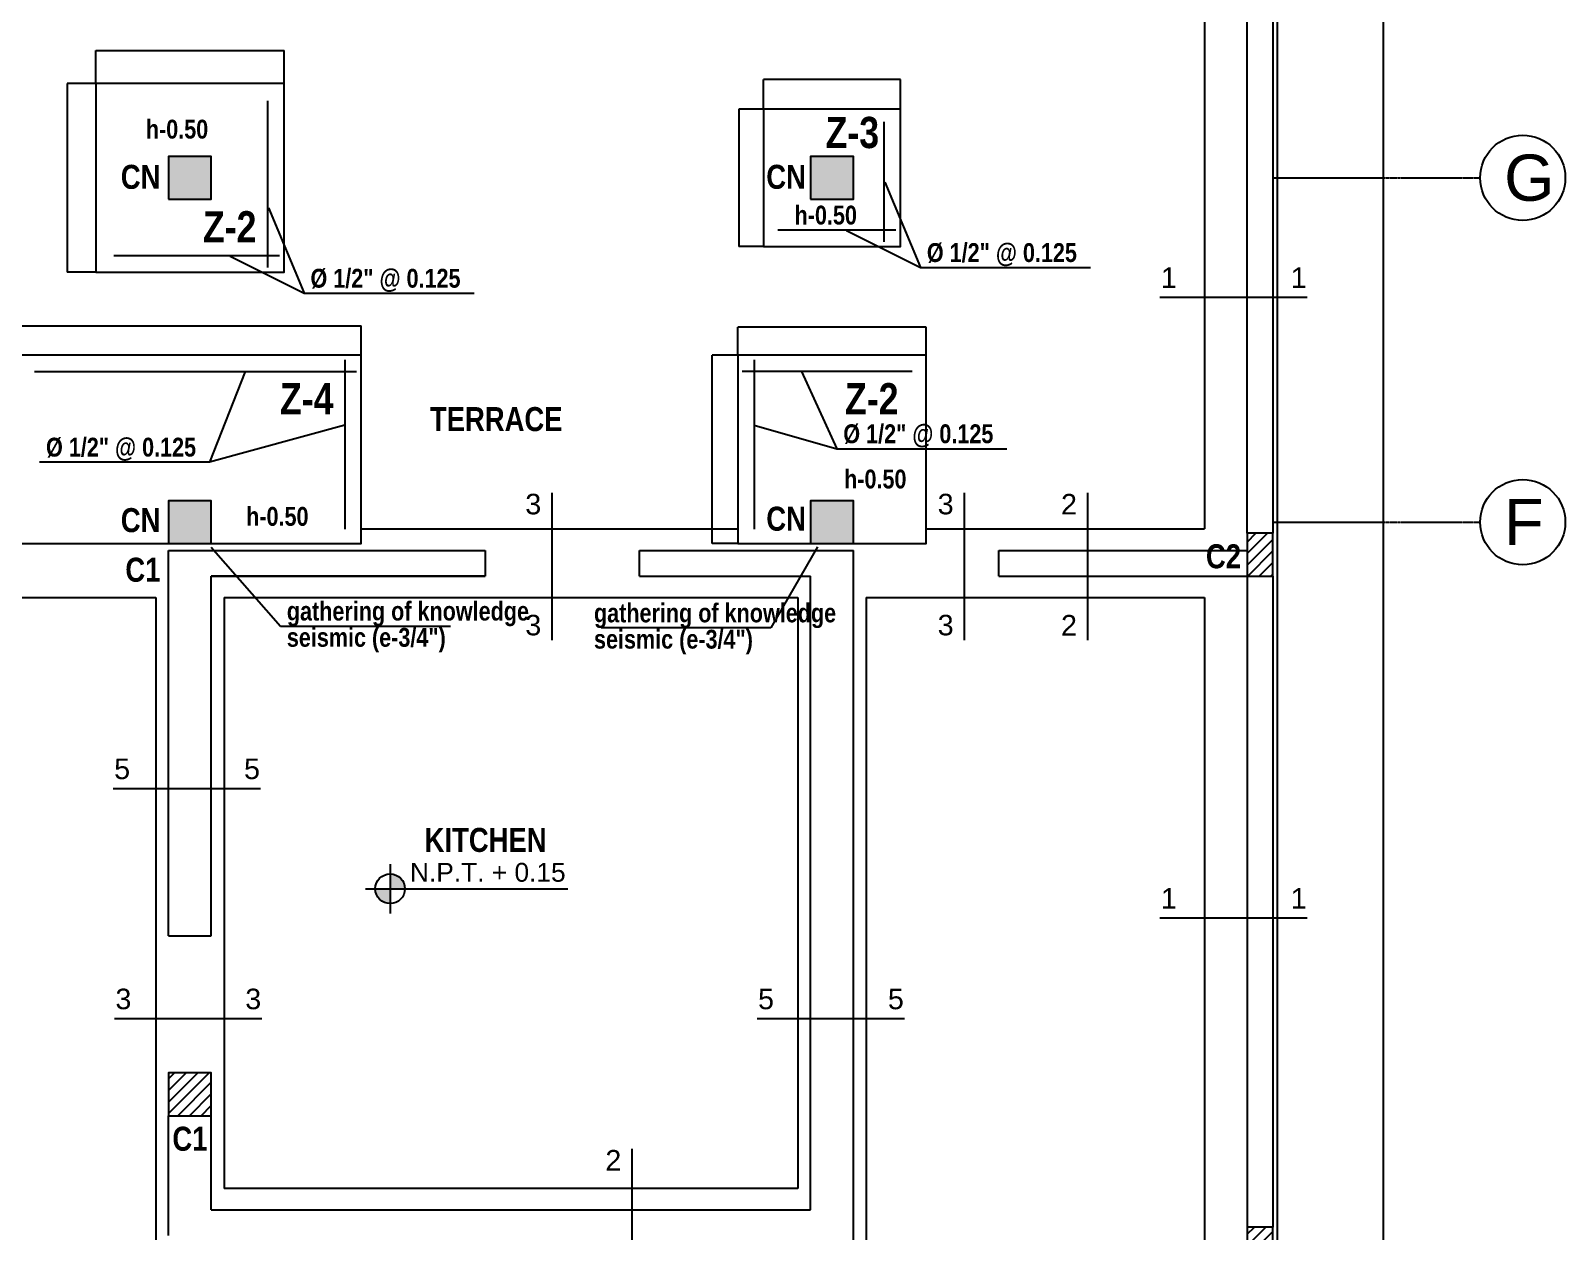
# Model space of a CAD drawing. Header units: millimetres. Extents: x -249630 to 95394, y -188036 to 109963.
# Drawn here: x 9735 to 18698, y -76852 to -69843 of the extents above; entities that cross this region are included whole.
import ezdxf

# ---------------------------------------------------------------- set-up
doc = ezdxf.new("R2010")
doc.units = ezdxf.units.MM
doc.header["$PDMODE"] = 2
doc.linetypes.add('ACAD_ISO04W100', pattern=[30, 24, -3, 0, -3])
doc.linetypes.add('DASHED2', pattern=[9.525, 6.35, -3.175])
for name, color, linetype in [('03', 3, 'Continuous'), ('04', 4, 'Continuous'), ('05', 5, 'Continuous'), ('EJES', 161, 'Continuous'), ('Layer1', 2, 'Continuous'), ('Layer4', 6, 'Continuous'), ('Layer8', 8, 'Continuous'), ('SOMBRA', 252, 'Continuous'), ('SUBTITULOS', 90, 'Continuous'), ('TEXTOS', 11, 'Continuous'), ('VEREDA', 1, 'Continuous')]:
    doc.layers.add(name, color=color, linetype=linetype)
doc.styles.add('aaaaa', font='arial.ttf', dxfattribs={"height": 0.15})
doc.styles.add('ARIAL', font='arial.ttf', dxfattribs={"height": 0.14})
doc.styles.add('COTAS', font='arial.ttf', dxfattribs={"width": 1.1})
doc.styles.add('DESCRIPCION(E)', font='swisscbi.ttf', dxfattribs={"width": 1.1, "oblique": 15, "height": 0.15})
doc.styles.add('NIVEL', font='arial.ttf', dxfattribs={"width": 1.1, "height": 0.15})
doc.styles.add('SUBTITULOS(E)', font='swisscbi.ttf', dxfattribs={"oblique": 15, "height": 0.2})
doc.dimstyles.new('COTA1-50', dxfattribs={"dimscale": 0.5, "dimtxt": 0.22, "dimasz": 0.12, "dimexe": 0.08, "dimexo": 0.05, "dimgap": 0.076, "dimtad": 2, "dimzin": 4, "dimdsep": 46, "dimtxsty": 'COTAS', "dimblk": 'ARCHTICK', "dimcen": -0.1, "dimclrd": 141, "dimclre": 141, "dimclrt": 11, "dimadec": 0, "dimazin": 0, "dimtfac": 1, "dimtix": 1, "dimtmove": 1, "dimatfit": 3, "dimfxl": 1, "dimtolj": 1, "dimtzin": 0, "dimarcsym": 0})
pattern_1 = [(45, (-98613.554, -287423.35), (-33.67596, 33.67596), [])]

# ---------------------------------------------------------------- blocks, each defined once
blk = doc.blocks.new('_ArchTick')
at = {"color": 0, "linetype": 'ByBlock', "const_width": 0.15}
blk.add_lwpolyline([(-0.5, -0.5), (0.5, 0.5)], dxfattribs=at)
blk = doc.blocks.new('*D539')
at = {"layer": '04', "color": 141, "lineweight": -2, "transparency": 16777216}
for p, q in [((10114.9, -70151.6), (10114.9, -69958.9)), ((10114.9, -69958.9), (11214.9, -69958.9)), ((11214.9, -70151.6), (11214.9, -69958.9))]:
    blk.add_line(p, q, dxfattribs=at)
at = {"layer": 'Defpoints', "color": 0, "transparency": 16777216}
for p in [(11214.9, -69958.9), (10114.9, -70151.6), (11214.9, -70151.6)]:
    blk.add_point(p, dxfattribs=at)
at = {"layer": '04', "color": 141, "lineweight": -2, "transparency": 16777216, "xscale": 0.06, "yscale": 0.06, "zscale": 0.06, "rotation": 180}
blk.add_blockref('_ArchTick', (10114.9, -69958.9), dxfattribs=at)
at = {"layer": '04', "color": 141, "lineweight": -2, "transparency": 16777216, "xscale": 0.06, "yscale": 0.06, "zscale": 0.06}
blk.add_blockref('_ArchTick', (11214.9, -69958.9), dxfattribs=at)
at = {"layer": '04', "color": 11, "transparency": 16777216, "insert": (10664.9, -69958.8), "char_height": 0.11, "attachment_point": 5, "style": 'COTAS'}
blk.add_mtext('\\A1;1100.00', dxfattribs=at)
blk = doc.blocks.new('*D540')
at = {"layer": '04', "color": 141, "lineweight": -2, "transparency": 16777216}
for p, q in [((10114.8, -70151.6), (9947.4, -70151.6)), ((9947.4, -70151.6), (9947.4, -71251.6)), ((10114.8, -71251.6), (9947.4, -71251.6))]:
    blk.add_line(p, q, dxfattribs=at)
at = {"layer": 'Defpoints', "color": 0, "transparency": 16777216}
for p in [(10114.9, -70151.6), (9947.4, -71251.6), (10114.9, -71251.6)]:
    blk.add_point(p, dxfattribs=at)
at = {"layer": '04', "color": 141, "lineweight": -2, "transparency": 16777216, "xscale": 0.06, "yscale": 0.06, "zscale": 0.06}
for p, rotation in [((9947.4, -70151.6), 90), ((9947.4, -71251.6), 270)]:
    blk.add_blockref('_ArchTick', p, dxfattribs=dict(at, rotation=rotation))
at = {"layer": '04', "color": 11, "transparency": 16777216, "insert": (9947.3, -70701.6), "char_height": 0.11, "attachment_point": 5, "rotation": 90, "style": 'COTAS'}
blk.add_mtext('\\A1;1100.00', dxfattribs=at)
blk = doc.blocks.new('*D541')
at = {"layer": '04', "color": 141, "lineweight": -2, "transparency": 16777216}
for p, q in [((9664.9, -71736.6), (9664.9, -71566.1)), ((9664.9, -71566.2), (11664.9, -71566.2)), ((11664.9, -71736.6), (11664.9, -71566.1))]:
    blk.add_line(p, q, dxfattribs=at)
at = {"layer": 'Defpoints', "color": 0, "transparency": 16777216}
for p in [(11664.9, -71566.2), (9664.9, -71736.6), (11664.9, -71736.6)]:
    blk.add_point(p, dxfattribs=at)
at = {"layer": '04', "color": 141, "lineweight": -2, "transparency": 16777216, "xscale": 0.06, "yscale": 0.06, "zscale": 0.06, "rotation": 180}
blk.add_blockref('_ArchTick', (9664.9, -71566.2), dxfattribs=at)
at = {"layer": '04', "color": 141, "lineweight": -2, "transparency": 16777216, "xscale": 0.06, "yscale": 0.06, "zscale": 0.06}
blk.add_blockref('_ArchTick', (11664.9, -71566.2), dxfattribs=at)
at = {"layer": '04', "color": 11, "transparency": 16777216, "insert": (10664.9, -71566.1), "char_height": 0.11, "attachment_point": 5, "style": 'COTAS'}
blk.add_mtext('\\A1;2000.00', dxfattribs=at)
blk = doc.blocks.new('*D543')
at = {"layer": '04', "color": 141, "lineweight": -2, "transparency": 16777216}
for p, q in [((14014.9, -70301.6), (14014.9, -70127.1)), ((14814.9, -70127.1), (14014.9, -70127.1)), ((14814.9, -70301.6), (14814.9, -70127.1))]:
    blk.add_line(p, q, dxfattribs=at)
at = {"layer": 'Defpoints', "color": 0, "transparency": 16777216}
for p in [(14014.9, -70127.1), (14014.9, -70301.6), (14814.9, -70301.6)]:
    blk.add_point(p, dxfattribs=at)
at = {"layer": '04', "color": 141, "lineweight": -2, "transparency": 16777216, "xscale": 0.06, "yscale": 0.06, "zscale": 0.06, "rotation": 180}
blk.add_blockref('_ArchTick', (14014.9, -70127.1), dxfattribs=at)
at = {"layer": '04', "color": 141, "lineweight": -2, "transparency": 16777216, "xscale": 0.06, "yscale": 0.06, "zscale": 0.06}
blk.add_blockref('_ArchTick', (14814.9, -70127.1), dxfattribs=at)
at = {"layer": '04', "color": 11, "transparency": 16777216, "insert": (14414.9, -70127.1), "char_height": 0.11, "attachment_point": 5, "style": 'COTAS'}
blk.add_mtext('\\A1;800.00', dxfattribs=at)
blk = doc.blocks.new('*D544')
at = {"layer": '04', "color": 141, "lineweight": -2, "transparency": 16777216}
for p, q in [((14014.8, -70301.6), (13870.4, -70301.6)), ((13870.4, -70301.6), (13870.4, -71101.6)), ((14014.8, -71101.6), (13870.4, -71101.6))]:
    blk.add_line(p, q, dxfattribs=at)
at = {"layer": 'Defpoints', "color": 0, "transparency": 16777216}
for p in [(14014.9, -70301.6), (13870.4, -71101.6), (14014.9, -71101.6)]:
    blk.add_point(p, dxfattribs=at)
at = {"layer": '04', "color": 141, "lineweight": -2, "transparency": 16777216, "xscale": 0.06, "yscale": 0.06, "zscale": 0.06}
for p, rotation in [((13870.4, -70301.6), 90), ((13870.4, -71101.6), 270)]:
    blk.add_blockref('_ArchTick', p, dxfattribs=dict(at, rotation=rotation))
at = {"layer": '04', "color": 11, "transparency": 16777216, "insert": (13870.3, -70701.6), "char_height": 0.11, "attachment_point": 5, "rotation": 90, "style": 'COTAS'}
blk.add_mtext('\\A1;800.00', dxfattribs=at)
blk = doc.blocks.new('*D545')
at = {"layer": '04', "color": 141, "lineweight": -2, "transparency": 16777216}
for p, q in [((13864.9, -71736.6), (13864.9, -71573.1)), ((14964.9, -71573.2), (13864.9, -71573.2)), ((14964.9, -71736.6), (14964.9, -71573.1))]:
    blk.add_line(p, q, dxfattribs=at)
at = {"layer": 'Defpoints', "color": 0, "transparency": 16777216}
for p in [(13864.9, -71573.2), (13864.9, -71736.6), (14964.9, -71736.6)]:
    blk.add_point(p, dxfattribs=at)
at = {"layer": '04', "color": 141, "lineweight": -2, "transparency": 16777216, "xscale": 0.06, "yscale": 0.06, "zscale": 0.06, "rotation": 180}
blk.add_blockref('_ArchTick', (13864.9, -71573.2), dxfattribs=at)
at = {"layer": '04', "color": 141, "lineweight": -2, "transparency": 16777216, "xscale": 0.06, "yscale": 0.06, "zscale": 0.06}
blk.add_blockref('_ArchTick', (14964.9, -71573.2), dxfattribs=at)
at = {"layer": '04', "color": 11, "transparency": 16777216, "insert": (14414.9, -71573.1), "char_height": 0.11, "attachment_point": 5, "style": 'COTAS'}
blk.add_mtext('\\A1;1100.00', dxfattribs=at)
blk = doc.blocks.new('*D546')
at = {"layer": '04', "color": 141, "lineweight": -2, "transparency": 16777216}
for p, q in [((13864.8, -71736.6), (13714.7, -71736.6)), ((13714.8, -72836.6), (13714.8, -71736.6)), ((13864.8, -72836.6), (13714.7, -72836.6))]:
    blk.add_line(p, q, dxfattribs=at)
at = {"layer": 'Defpoints', "color": 0, "transparency": 16777216}
for p in [(13714.8, -71736.6), (13864.9, -71736.6), (13864.9, -72836.6)]:
    blk.add_point(p, dxfattribs=at)
at = {"layer": '04', "color": 141, "lineweight": -2, "transparency": 16777216, "xscale": 0.06, "yscale": 0.06, "zscale": 0.06}
for p, rotation in [((13714.8, -71736.6), 90), ((13714.8, -72836.6), 270)]:
    blk.add_blockref('_ArchTick', p, dxfattribs=dict(at, rotation=rotation))
at = {"layer": '04', "color": 11, "transparency": 16777216, "insert": (13714.7, -72286.6), "char_height": 0.11, "attachment_point": 5, "rotation": 90, "style": 'COTAS'}
blk.add_mtext('\\A1;1100.00', dxfattribs=at)
blk = doc.blocks.new('*D378')
at = {"layer": 'Defpoints', "color": 0, "transparency": 16777216}
for p in [(16989.9, -62876.6), (16989.9, -70701.6), (17634, -70701.6)]:
    blk.add_point(p, dxfattribs=at)
at = {"layer": 'SOMBRA', "color": 141, "lineweight": -2, "transparency": 16777216}
for p, q in [((16989.9, -62876.6), (17634.1, -62876.6)), ((17634, -62876.6), (17634, -70701.6)), ((16989.9, -70701.6), (17634.1, -70701.6))]:
    blk.add_line(p, q, dxfattribs=at)
at = {"layer": 'SOMBRA', "color": 141, "lineweight": -2, "transparency": 16777216, "xscale": 0.06, "yscale": 0.06, "zscale": 0.06}
for p, rotation in [((17634, -62876.6), 90), ((17634, -70701.6), 270)]:
    blk.add_blockref('_ArchTick', p, dxfattribs=dict(at, rotation=rotation))
at = {"layer": 'SOMBRA', "color": 11, "transparency": 16777216, "insert": (17634.1, -66789.1), "char_height": 0.11, "attachment_point": 5, "rotation": 90, "style": 'COTAS'}
blk.add_mtext('\\A1;7825.00', dxfattribs=at)
blk = doc.blocks.new('*D379')
at = {"layer": 'Defpoints', "color": 0, "transparency": 16777216}
for p in [(16989.9, -70701.6), (16989.9, -72711.6), (17634, -72711.6)]:
    blk.add_point(p, dxfattribs=at)
at = {"layer": 'SOMBRA', "color": 141, "lineweight": -2, "transparency": 16777216}
for p, q in [((16989.9, -70701.6), (17634.1, -70701.6)), ((17634, -70701.6), (17634, -72711.6)), ((16989.9, -72711.6), (17634.1, -72711.6))]:
    blk.add_line(p, q, dxfattribs=at)
at = {"layer": 'SOMBRA', "color": 141, "lineweight": -2, "transparency": 16777216, "xscale": 0.06, "yscale": 0.06, "zscale": 0.06}
for p, rotation in [((17634, -70701.6), 90), ((17634, -72711.6), 270)]:
    blk.add_blockref('_ArchTick', p, dxfattribs=dict(at, rotation=rotation))
at = {"layer": 'SOMBRA', "color": 11, "transparency": 16777216, "insert": (17634.1, -71706.6), "char_height": 0.11, "attachment_point": 5, "rotation": 90, "style": 'COTAS'}
blk.add_mtext('\\A1;2010.00', dxfattribs=at)
blk = doc.blocks.new('*D380')
at = {"layer": 'Defpoints', "color": 0, "transparency": 16777216}
for p in [(16989.9, -72711.6), (16989.9, -79691.6), (17634, -79691.6)]:
    blk.add_point(p, dxfattribs=at)
at = {"layer": 'SOMBRA', "color": 141, "lineweight": -2, "transparency": 16777216}
for p, q in [((16989.9, -72711.6), (17634.1, -72711.6)), ((17634, -72711.6), (17634, -79691.6)), ((16989.9, -79691.6), (17634.1, -79691.6))]:
    blk.add_line(p, q, dxfattribs=at)
at = {"layer": 'SOMBRA', "color": 141, "lineweight": -2, "transparency": 16777216, "xscale": 0.06, "yscale": 0.06, "zscale": 0.06}
for p, rotation in [((17634, -72711.6), 90), ((17634, -79691.6), 270)]:
    blk.add_blockref('_ArchTick', p, dxfattribs=dict(at, rotation=rotation))
at = {"layer": 'SOMBRA', "color": 11, "transparency": 16777216, "insert": (17634.1, -76201.6), "char_height": 0.11, "attachment_point": 5, "rotation": 90, "style": 'COTAS'}
blk.add_mtext('\\A1;6980.00', dxfattribs=at)

msp = doc.modelspace()

# ---------------------------------------------------------------- hatches: boundary and pattern name
at = {"layer": 'Layer1'}
h = msp.add_hatch(color=256, dxfattribs=at)
h.paths.add_polyline_path([(11834.068, -74765.238), (11834.068, -74851.778), (11920.609, -74851.778, 0.41421358)])
h.paths.add_polyline_path([(11834.068, -74851.778), (11747.528, -74851.778, 0.41421349), (11834.068, -74938.319)])
at = {"layer": 'Layer8'}
h = msp.add_hatch(dxfattribs=at)
h.set_pattern_fill('ANSI31', color=256, scale=15, style=0)
h.set_pattern_definition(pattern_1)
h.paths.add_polyline_path([(16989.871, -73026.638), (16989.871, -72776.638), (16839.871, -72776.638), (16839.871, -73026.638)])
h.paths.add_polyline_path([(16839.871, -77076.638), (16989.871, -77076.638), (16989.871, -76826.638), (16839.871, -76826.638)])
h = msp.add_hatch(dxfattribs=at)
h.set_pattern_fill('ANSI31', color=256, scale=15, style=0)
h.set_pattern_definition(pattern_1)
h.paths.add_polyline_path([(10789.871, -75926.638), (10539.871, -75926.638), (10539.871, -76176.638), (10789.871, -76176.638)])
at = {"layer": 'SOMBRA'}
h = msp.add_hatch(color=256, dxfattribs=at)
h.paths.add_polyline_path([(7039.871, -70576.638), (6789.871, -70576.638), (6789.871, -70826.638), (7039.871, -70826.638)])
h.paths.add_polyline_path([(10789.871, -70576.638), (10539.871, -70576.638), (10539.871, -70826.638), (10789.871, -70826.638)])
h = msp.add_hatch(color=256, dxfattribs=at)
h.paths.add_polyline_path([(14539.871, -70576.638), (14289.871, -70576.638), (14289.871, -70826.638), (14539.871, -70826.638)])
h.paths.add_polyline_path([(14539.871, -72586.638), (14289.871, -72586.638), (14289.871, -72836.638), (14539.871, -72836.638)])
h.paths.add_polyline_path([(10789.871, -72586.638), (10539.871, -72586.638), (10539.871, -72836.638), (10789.871, -72836.638)])
h.paths.add_polyline_path([(7039.871, -72586.638), (6789.871, -72586.638), (6789.871, -72836.638), (7039.871, -72836.638)])

# ---------------------------------------------------------------- linework, layer by layer
at = {"layer": '03'}
for p, q in [((16839.871, -72776.638), (16839.871, -65676.638)), ((16989.871, -65676.638), (16989.871, -72776.638)), ((10539.871, -75126.638), (10539.871, -72876.638)), ((10539.871, -72876.638), (12389.871, -72876.638)), ((12389.871, -72876.638), (12389.871, -73026.638)), ((13289.871, -73026.638), (13289.871, -72876.638)), ((13289.871, -72876.638), (14539.871, -72876.638)), ((14539.871, -79526.638), (14539.871, -72876.638)), ((15389.871, -73026.638), (15389.871, -72876.638)), ((15389.871, -72876.638), (16839.871, -72876.638)), ((10789.871, -75126.638), (10789.871, -73026.638)), ((12389.871, -73026.638), (10789.871, -73026.638)), ((13289.871, -73026.638), (14289.871, -73026.638)), ((14289.871, -76726.638), (14289.871, -73026.638)), ((15389.871, -73026.638), (16839.871, -73026.638)), ((16839.871, -73026.638), (16839.871, -76826.638)), ((16989.871, -73026.638), (16989.871, -76826.638)), ((10539.871, -75126.638), (10789.871, -75126.638)), ((10539.871, -76876.638), (10539.871, -76176.638)), ((10789.871, -76726.638), (10789.871, -76176.638)), ((10789.871, -76726.638), (14289.871, -76726.638))]:
    msp.add_line(p, q, dxfattribs=at)
at = {"layer": '04'}
for p, q in [((16589.871, -65801.638), (16589.871, -72751.638)), ((16589.871, -73151.638), (16589.871, -79566.638))]:
    msp.add_line(p, q, dxfattribs=at)
for points in [[(10114.871, -71251.638), (11214.871, -71251.638), (11214.871, -70151.638), (10114.871, -70151.638)], [(14014.871, -71101.638), (14814.871, -71101.638), (14814.871, -70301.638), (14014.871, -70301.638)], [(9664.871, -72836.638), (11664.871, -72836.638), (11664.871, -71736.638), (9664.871, -71736.638)], [(13864.871, -72836.638), (14964.871, -72836.638), (14964.871, -71736.638), (13864.871, -71736.638)]]:
    msp.add_lwpolyline(points, close=True, dxfattribs=at)
for points in [[(11664.871, -72751.638), (13864.871, -72751.638)], [(14964.871, -72751.638), (16589.871, -72751.638)], [(7189.871, -73151.638), (10464.871, -73151.638)], [(10464.871, -73151.638), (10464.871, -77001.638)], [(10864.871, -73151.638), (14214.871, -73151.638)], [(10864.871, -73151.638), (10864.871, -76601.638)], [(14214.871, -73151.638), (14214.871, -76601.638)], [(14614.871, -73151.638), (16589.871, -73151.638)], [(14614.871, -73151.638), (14614.871, -79566.638)], [(14214.871, -76601.638), (10864.871, -76601.638)]]:
    msp.add_lwpolyline(points, dxfattribs=at)
at = {"layer": '05'}
for points in [[(11120.123, -71224.303), (11120.123, -70251.847)], [(14720.123, -71074.303), (14720.123, -70375.366)], [(14099.248, -71005.336), (14788.501, -71005.336)], [(10220.611, -71155.336), (11188.501, -71155.336)], [(11570.123, -71763.974), (11570.123, -72752.315)], [(13959.619, -71763.974), (13959.619, -72752.315)], [(9757.133, -71832.941), (11638.501, -71832.941)], [(14884.003, -71832.941), (13891.241, -71832.941)]]:
    msp.add_lwpolyline(points, dxfattribs=at)
at = {"layer": 'EJES', "linetype": 'ACAD_ISO04W100', "ltscale": 0.03}
for p, q in [((16989.871, -70701.638), (18200.655, -70701.638)), ((16989.871, -72711.638), (18200.655, -72711.638))]:
    msp.add_line(p, q, dxfattribs=at)
at = {"layer": 'EJES'}
for centre in [(18449.28, -70701.638), (18449.28, -72711.638)]:
    msp.add_circle(centre, 248.625, dxfattribs=at)
at = {"layer": 'Layer1'}
for p, q in [((10789.871, -72876.638), (12389.871, -72876.638)), ((10789.871, -72876.638), (12389.871, -72876.638)), ((10789.871, -72876.638), (12389.871, -72876.638)), ((10789.871, -72876.638), (12389.871, -72876.638)), ((12389.871, -72876.638), (12389.871, -73026.638)), ((12389.871, -72876.638), (12389.871, -73026.638)), ((12389.871, -72876.638), (12389.871, -73026.638)), ((10789.871, -73026.638), (12389.871, -73026.638)), ((12389.871, -73026.638), (10789.871, -73026.638)), ((12389.871, -73026.638), (10789.871, -73026.638)), ((12389.871, -73026.638), (10789.871, -73026.638)), ((11834.068, -74707.592), (11834.068, -74995.964)), ((11689.883, -74851.778), (12871.595, -74851.778))]:
    msp.add_line(p, q, dxfattribs=at)
msp.add_circle((11834.068, -74851.778), 86.54, dxfattribs=at)
at = {"layer": 'Layer4'}
for points in [[(10539.871, -70826.638), (10789.871, -70826.638), (10789.871, -70576.638), (10539.871, -70576.638)], [(14289.871, -70826.638), (14539.871, -70826.638), (14539.871, -70576.638), (14289.871, -70576.638)], [(16839.871, -73026.638), (16989.871, -73026.638), (16989.871, -72776.638), (16839.871, -72776.638)], [(16839.871, -77076.638), (16989.871, -77076.638), (16989.871, -76826.638), (16839.871, -76826.638)]]:
    msp.add_lwpolyline(points, close=True, dxfattribs=at)
for points in [[(17190.205, -71399.56), (16329.965, -71399.56)], [(12777.767, -72540.462), (12777.767, -73400.702)], [(15186.374, -72540.462), (15186.374, -73400.702)], [(15906.724, -72540.462), (15906.724, -73400.702)], [(11077.212, -74267.79), (10216.972, -74267.79)], [(17190.205, -75023.378), (16329.965, -75023.378)], [(11084.482, -75611.163), (10224.242, -75611.163)], [(14837.863, -75611.163), (13977.623, -75611.163)], [(13245.486, -76370.44), (13245.486, -77230.68)]]:
    msp.add_lwpolyline(points, dxfattribs=at)
at = {"layer": 'Layer4', "color": 6}
for points in [[(10539.871, -72836.638), (10789.871, -72836.638), (10789.871, -72586.638), (10539.871, -72586.638)], [(14289.871, -72836.638), (14539.871, -72836.638), (14539.871, -72586.638), (14289.871, -72586.638)], [(10539.871, -76176.638), (10789.871, -76176.638), (10789.871, -75926.638), (10539.871, -75926.638)]]:
    msp.add_lwpolyline(points, close=True, dxfattribs=at)
at = {"layer": 'VEREDA', "linetype": 'DASHED2', "ltscale": 0.025}
msp.add_lwpolyline([(6764.871, -85526.638), (6764.871, -62851.638), (17014.871, -62851.638), (17014.871, -84526.638)], dxfattribs=at)

# ---------------------------------------------------------------- texts
at = {"color": 4, "linetype": 'Continuous', "char_height": 120, "width": 192.904, "attachment_point": 5, "style": 'aaaaa'}
for s, insert in [('1', (16381.987, -71284.454)), ('1', (17140.344, -71284.454)), ('3', (12670.201, -72607.001)), ('3', (15078.809, -72607.001)), ('2', (15799.158, -72607.001)), ('3', (12670.201, -73313.538)), ('3', (15078.809, -73313.538)), ('2', (15799.158, -73313.538)), ('5', (10268.993, -74152.684)), ('5', (11027.351, -74152.684)), ('1', (16381.987, -74908.272)), ('1', (17140.344, -74908.272)), ('3', (10276.263, -75496.057)), ('3', (11034.621, -75496.057)), ('5', (14029.645, -75496.057)), ('5', (14788.002, -75496.057)), ('2', (13137.921, -76436.979))]:
    msp.add_mtext(s, dxfattribs=dict(at, insert=insert))
at = {"layer": 'EJES', "style": 'ARIAL'}
for s, p in [('G', (18340.781, -70835.657)), ('F', (18340.781, -72845.657))]:
    msp.add_text(s, height=270, dxfattribs=at).set_placement(p)
at = {"layer": 'SUBTITULOS', "linetype": 'ByBlock', "style": 'SUBTITULOS(E)'}
for s, p in [('CN', (10261.12, -70765.77)), ('CN', (14031.298, -70765.77)), ('TERRACE', (12066.526, -72180.046)), ('CN', (10261.12, -72769.966)), ('CN', (14031.298, -72761.498)), ('C2', (16599.039, -72981.024)), ('C1', (10287.776, -73059.401)), ('KITCHEN', (12035.587, -74636.791)), ('C1', (10562.487, -76381.237))]:
    msp.add_text(s, height=140, dxfattribs=at).set_placement(p)
at = {"layer": 'TEXTOS', "linetype": 'ByBlock'}
for s, height, style, p in [('h-0.50', 110, 'DESCRIPCION(E)', (10407.469, -70472.452)), ('Z-3', 182, 'SUBTITULOS(E)', (14377.519, -70527.576)), ('Z-2', 182, 'SUBTITULOS(E)', (10740.677, -71078.413)), ('h-0.50', 110, 'DESCRIPCION(E)', (14196.525, -70974.236)), ('%%c 1/2" @ 0.125', 110, 'DESCRIPCION(E)', (14969.02, -71192.868)), ('%%c 1/2" @ 0.125', 110, 'DESCRIPCION(E)', (11369.02, -71342.868)), ('Z-4', 182, 'SUBTITULOS(E)', (11190.677, -72082.113)), ('Z-2', 182, 'SUBTITULOS(E)', (14490.677, -72082.113)), ('%%c 1/2" @ 0.125', 110, 'DESCRIPCION(E)', (14481.04, -72250.712)), ('%%c 1/2" @ 0.125', 110, 'DESCRIPCION(E)', (9824.39, -72328.901)), ('h-0.50', 110, 'DESCRIPCION(E)', (14485.724, -72515.017)), ('h-0.50', 110, 'DESCRIPCION(E)', (10993.352, -72733.183)), ('gathering of knowledge', 110, 'DESCRIPCION(E)', (11230.865, -73285.873)), ('gathering of knowledge', 110, 'DESCRIPCION(E)', (13024.833, -73296.581)), ('seismic (e-3/4")', 110, 'DESCRIPCION(E)', (11230.865, -73439.169)), ('seismic (e-3/4")', 110, 'DESCRIPCION(E)', (13024.833, -73449.877)), ('N.P.T. + 0.15', 110, 'NIVEL', (11949.891, -74810.945))]:
    msp.add_text(s, height=height, dxfattribs=dict(at, style=style)).set_placement(p)

# ---------------------------------------------------------------- dimensions: what is measured, and where the dimension line sits
at = {"layer": '04'}
for base, p1, p2, picture, middle in [((11214.871, -69958.923), (10114.871, -70151.638), (11214.871, -70151.638), '*D539', (10664.871, -69958.829)), ((14014.871, -70127.147), (14814.871, -70301.638), (14014.871, -70301.638), '*D543', (14414.871, -70127.053)), ((11664.871, -71566.175), (9664.871, -71736.638), (11664.871, -71736.638), '*D541', (10664.871, -71566.081)), ((13864.871, -71573.179), (14964.871, -71736.638), (13864.871, -71736.638), '*D545', (14414.871, -71573.085))]:
    dim = msp.add_linear_dim(base=base, p1=p1, p2=p2, dimstyle='COTA1-50', dxfattribs=at)
    dim.commit()
    dim.dimension.update_dxf_attribs({"geometry": picture, "text_midpoint": middle})
for base, p1, p2, picture, middle in [((9947.429, -71251.638), (10114.871, -70151.638), (10114.871, -71251.638), '*D540', (9947.335, -70701.638)), ((13870.424, -71101.638), (14014.871, -70301.638), (14014.871, -71101.638), '*D544', (13870.33, -70701.638)), ((13714.751, -71736.638), (13864.871, -72836.638), (13864.871, -71736.638), '*D546', (13714.657, -72286.638))]:
    dim = msp.add_linear_dim(base=base, p1=p1, p2=p2, angle=90, dimstyle='COTA1-50', dxfattribs=at)
    dim.commit()
    dim.dimension.update_dxf_attribs({"geometry": picture, "text_midpoint": middle})
at = {"layer": 'SOMBRA'}
for base, p1, p2, picture, middle in [((17634.028, -70701.638), (16989.871, -62876.638), (16989.871, -70701.638), '*D378', (17634.122, -66789.138)), ((17634.028, -72711.638), (16989.871, -70701.638), (16989.871, -72711.638), '*D379', (17634.122, -71706.638)), ((17634.028, -79691.638), (16989.871, -72711.638), (16989.871, -79691.638), '*D380', (17634.122, -76201.638))]:
    dim = msp.add_linear_dim(base=base, p1=p1, p2=p2, angle=90, dimstyle='COTA1-50', dxfattribs=at)
    dim.commit()
    dim.dimension.update_dxf_attribs({"geometry": picture, "text_midpoint": middle})

# ---------------------------------------------------------------- leaders
at = {"layer": '04'}
for points in [[(14724.47, -70726.856), (14931.825, -71225.167), (15924.051, -71225.167)], [(11124.47, -70876.856), (11331.825, -71375.167), (12324.051, -71375.167)], [(14500.481, -71008.756), (14931.825, -71225.167), (15924.051, -71225.167)], [(10900.481, -71158.756), (11331.825, -71375.167), (12324.051, -71375.167)], [(10986.776, -71832.941), (10779.421, -72361.2), (9787.196, -72361.2)], [(14236.491, -71832.941), (14443.846, -72283.011), (15436.071, -72283.011)], [(11570.123, -72144.789), (10779.421, -72361.2), (9787.196, -72361.2)], [(13959.619, -72144.789), (14443.846, -72283.011), (15436.071, -72283.011)], [(10789.362, -72858.256), (11193.67, -73318.172), (12185.896, -73318.172)], [(14329.5, -72854.878), (14058.236, -73328.88), (13066.01, -73328.88)]]:
    msp.add_leader(points, dimstyle='COTA1-50', override={"dimgap": 0.076, "dimtad": 0}, dxfattribs=at)

doc.saveas('drawing.dxf')
